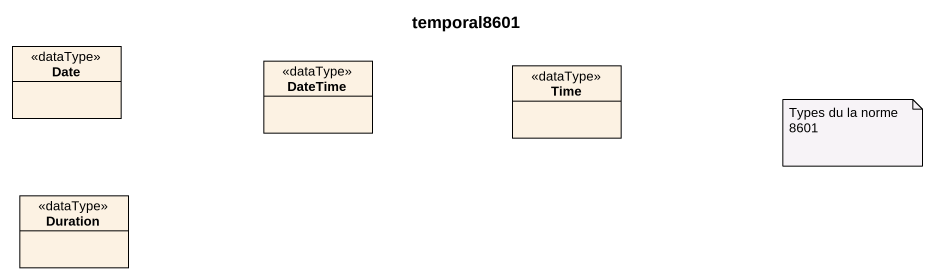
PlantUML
@startuml
title temporal8601
hide circle
hide empty members
class Date <<dataType>>
class DateTime <<dataType>>
class Time <<dataType>>
class Duration <<dataType>>
note as N1
  Types du la norme 8601
end note
@enduml
